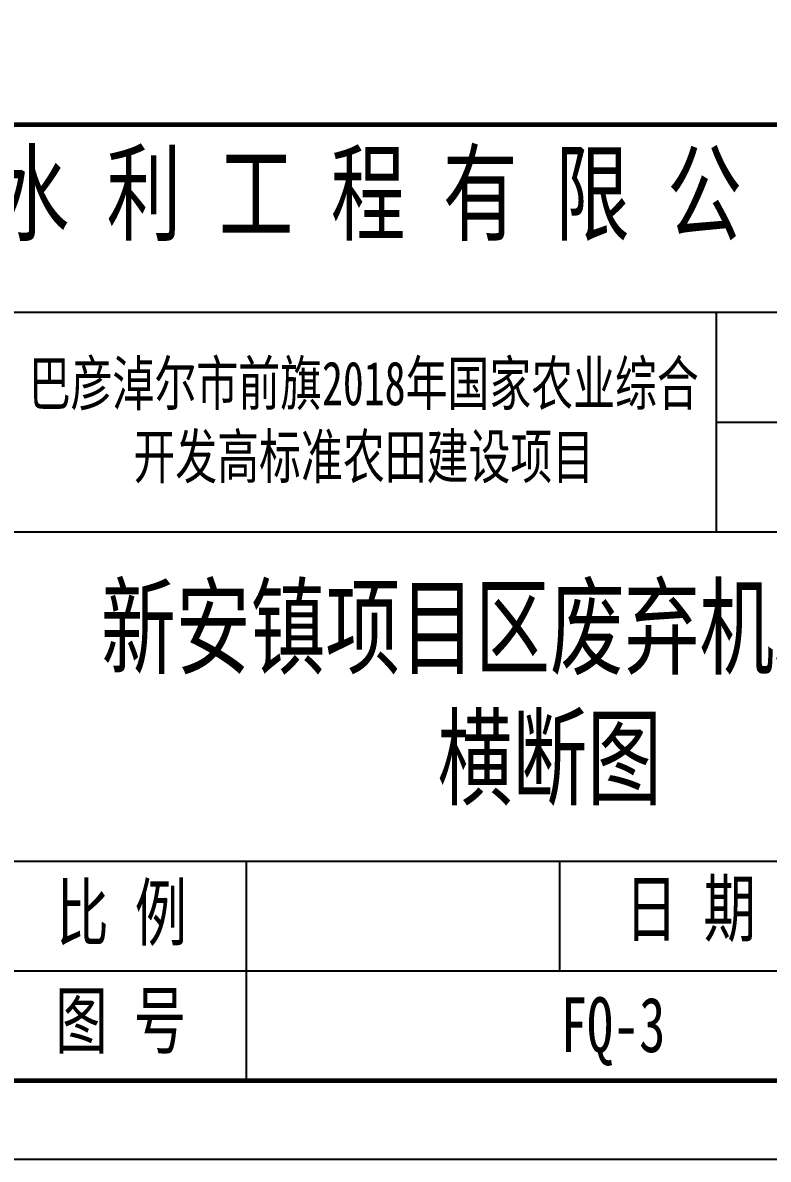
# Model space of a CAD drawing. Extents: x 695776 to 1250176, y 4443437 to 9025597.
# Drawn here: x 838064 to 843774, y 4538450 to 4547149 of the extents above; entities that cross this region are included whole.
import ezdxf

# ---------------------------------------------------------------- set-up
doc = ezdxf.new("R2010")
doc.units = 0
doc.header["$LTSCALE"] = 0.5
doc.layers.add('图框', color=7, linetype='CONTINUOUS')
doc.styles.add('仿宋', font='仿宋_GB2312.ttf', dxfattribs={"width": 0.7})

msp = doc.modelspace()

# ---------------------------------------------------------------- linework, layer by layer
at = {"layer": '图框', "color": 7, "lineweight": 60}
msp.add_line((831976.0297, 4546369.6142), (846376.0297, 4546369.6142), dxfattribs=at)
at = {"layer": '图框', "color": 7}
for p, q in [((846376.0297, 4544929.6142), (831976.0297, 4544929.6142)), ((843376.0297, 4544929.6142), (843376.0297, 4543249.6142)), ((843376.0323, 4544929.6147), (843376.0323, 4543249.6147)), ((846376.0297, 4544089.6142), (843376.0297, 4544089.6142)), ((846376.0323, 4544089.6147), (843376.0323, 4544089.6147)), ((846376.0297, 4543249.6142), (831976.0297, 4543249.6142)), ((846376.0297, 4540729.6142), (831976.0297, 4540729.6142)), ((846376.0323, 4540729.6147), (831976.0323, 4540729.6147)), ((839776.0297, 4540729.6142), (839776.0297, 4539049.6142)), ((839776.0323, 4540729.6147), (839776.0323, 4539049.6147)), ((842176.0297, 4540729.6142), (842176.0297, 4539889.6142)), ((842176.0323, 4540729.6147), (842176.0323, 4539889.6147)), ((846376.0297, 4539889.6142), (831976.0297, 4539889.6142))]:
    msp.add_line(p, q, dxfattribs=at)
at = {"layer": '图框', "linetype": 'Continuous', "lineweight": -2, "flags": 128}
msp.add_lwpolyline([(796576.0297, 4574089.6142), (796576.0297, 4538449.6142), (846976.0297, 4538449.6142), (846976.0297, 4574089.6142), (796576.0297, 4574089.6142)], dxfattribs=at)
at = {"layer": '图框', "linetype": 'Continuous', "lineweight": 60, "flags": 128}
msp.add_lwpolyline([(799576.0297, 4573489.6142), (846376.0297, 4573489.6142), (846376.0297, 4539049.6142), (799576.0297, 4539049.6142), (799576.0297, 4573489.6142)], dxfattribs=at)

# ---------------------------------------------------------------- texts
at = {"layer": '图框', "linetype": 'Continuous', "style": '仿宋'}
for s, insert, char_height, width, attachment_point in [('\u3000内 蒙 古 恒 源 水 利 工 程 有 限 公 司', (832981.4167, 4546143.3046), 600, 12975.456, 1), ('巴彦淖尔市前旗2018年国家农业综合开发高标准农田建设项目', (840676.0297, 4544089.6142), 336, 5400, 5), ('新安镇项目区废弃机耕路三横断图', (842100.8016, 4541989.6142), 600, 6975.259258, 5), ('日 期', (842676.7637, 4540580.0981), 420, 1384.032427, 1), ('比 例', (838321.0582, 4540548.024), 420, 1384.032427, 1), ('图 号', (838312.4581, 4539723.2331), 420, 1384.032427, 1), ('FQ-3', (842185.5661, 4539689.446), 420, 1384.032427, 1)]:
    msp.add_mtext(s, dxfattribs=dict(at, insert=insert, char_height=char_height, width=width, attachment_point=attachment_point))

doc.saveas('drawing.dxf')
